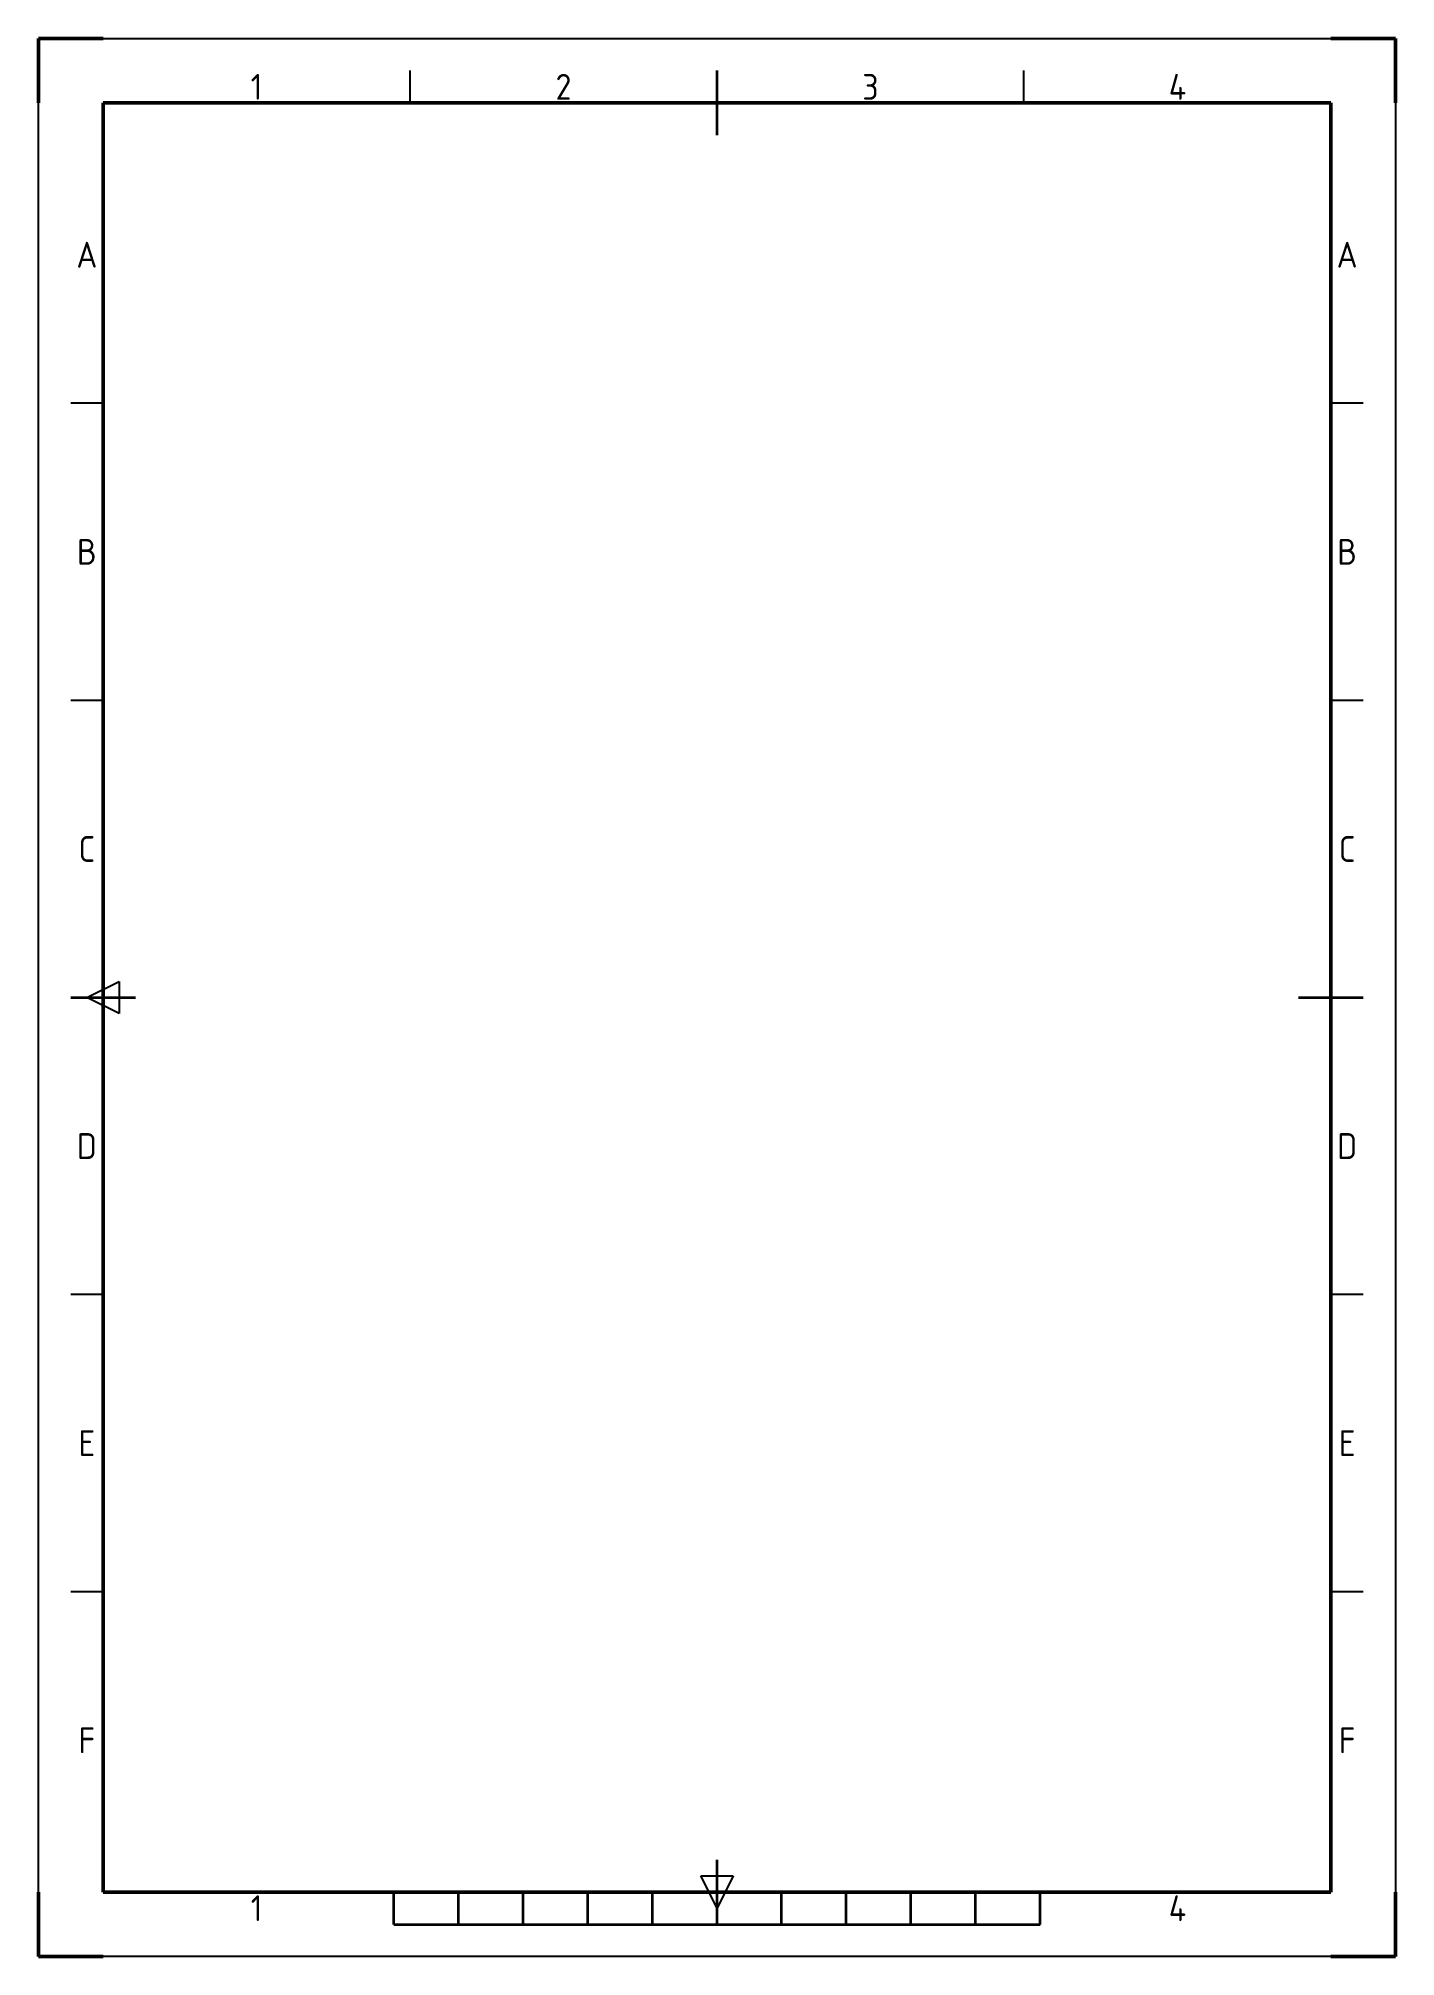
# Paper-space layout '200-40-BOGIE-CONNECTOR-05' of a CAD drawing. Header units: millimetres. Extents: x 0 to 210, y 0 to 297.
import ezdxf
from ezdxf.enums import TextEntityAlignment as Align

# ---------------------------------------------------------------- set-up
doc = ezdxf.new("R2010")
doc.units = ezdxf.units.MM
doc.linetypes.add('Durchgehend', pattern=[0])
doc.layers.get('0').update_dxf_attribs({"linetype": 'Durchgehend'})
doc.layers.add('AM_0', color=7, linetype='Durchgehend', lineweight=50)
doc.layers.add('AM_BOR', color=7, linetype='Durchgehend', lineweight=50)
doc.styles.add('ACISOTS', font='isocp.shx')

# ---------------------------------------------------------------- blocks, each defined once
blk = doc.blocks.new('ISO_A4')
for p, q in [((200, 287), (10, 287)), ((10, 287), (10, 10)), ((200, 10), (200, 287)), ((10, 10), (200, 10))]:
    blk.add_line(p, q)
at = {"layer": 'AM_BOR'}
for p, q in [((10, 297), (0, 297)), ((0, 297), (0, 287)), ((210, 297), (200, 297)), ((210, 287), (210, 297)), ((0, 0), (0, 10)), ((210, 0), (210, 10)), ((0, 0), (10, 0)), ((210, 0), (200, 0))]:
    blk.add_line(p, q, dxfattribs=at)
at = {"layer": 'AM_BOR', "color": 12, "lineweight": 25}
for p, q in [((0, 297), (210, 297)), ((0, 0), (0, 297)), ((210, 297), (210, 0)), ((57.5, 287), (57.5, 292)), ((152.5, 287), (152.5, 292)), ((10, 240.5), (5, 240.5)), ((205, 240.5), (200, 240.5)), ((10, 194.5), (5, 194.5)), ((205, 194.5), (200, 194.5)), ((7.5, 148.5), (12.5, 151)), ((12.5, 146), (7.5, 148.5)), ((12.5, 151), (12.5, 146)), ((10, 102.5), (5, 102.5)), ((205, 102.5), (200, 102.5)), ((10, 56.5), (5, 56.5)), ((205, 56.5), (200, 56.5)), ((105, 7.5), (102.5, 12.5)), ((102.5, 12.5), (107.5, 12.5)), ((107.5, 12.5), (105, 7.5)), ((210, 0), (0, 0))]:
    blk.add_line(p, q, dxfattribs=at)
at = {"layer": 'AM_BOR', "color": 140, "lineweight": 35}
for p, q in [((105, 282), (105, 292)), ((5, 148.5), (15, 148.5)), ((195, 148.5), (205, 148.5)), ((105, 5), (105, 15)), ((55, 5), (55, 10)), ((65, 5), (65, 10)), ((75, 5), (75, 10)), ((85, 5), (85, 10)), ((95, 5), (95, 10)), ((115, 5), (115, 10)), ((125, 5), (125, 10)), ((135, 5), (135, 10)), ((145, 5), (145, 10)), ((155, 5), (155, 10)), ((55, 5), (155, 5))]:
    blk.add_line(p, q, dxfattribs=at)
at = {"layer": 'AM_BOR', "color": 12, "lineweight": 25, "style": 'ACISOTS'}
for s, p in [('1', (33.75, 289.5)), ('2', (81.25, 289.5)), ('3', (128.75, 289.5)), ('4', (176.25, 289.5)), ('A', (7.5, 263.5)), ('A', (202.5, 263.5)), ('B', (7.5, 217.5)), ('B', (202.5, 217.5)), ('C', (7.5, 171.5)), ('C', (202.5, 171.5)), ('D', (7.5, 125.5)), ('D', (202.5, 125.5)), ('E', (7.5, 79.5)), ('E', (202.5, 79.5)), ('F', (7.5, 33.5)), ('F', (202.5, 33.5)), ('1', (33.75, 7.5)), ('4', (176.25, 7.5))]:
    blk.add_text(s, height=4, dxfattribs=at).set_placement(p, align=Align.MIDDLE)

psp = doc.layouts.new('200-40-BOGIE-CONNECTOR-05')

# ---------------------------------------------------------------- block references
at = {"layer": 'AM_0', "lineweight": 0}
psp.add_blockref('ISO_A4', (0, 0), dxfattribs=at)

doc.saveas('drawing.dxf')
